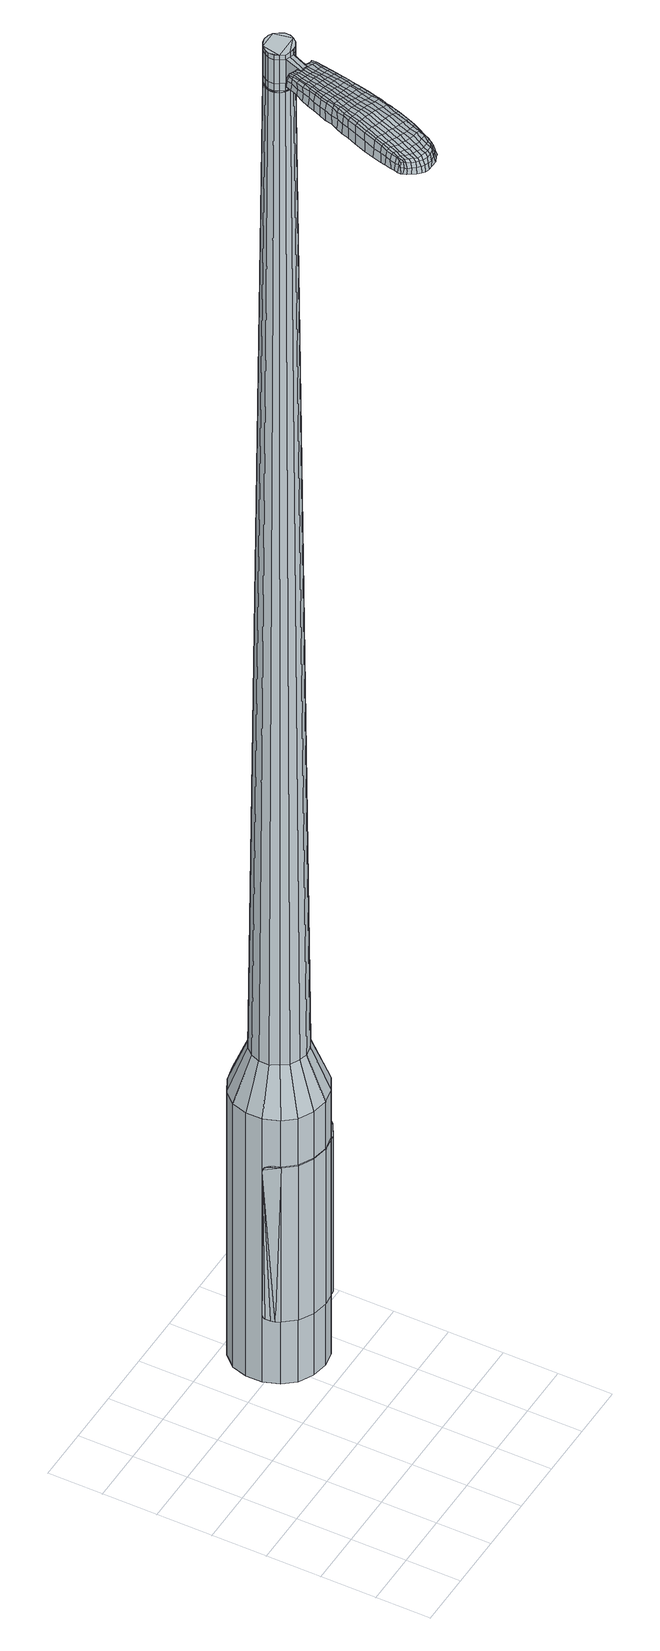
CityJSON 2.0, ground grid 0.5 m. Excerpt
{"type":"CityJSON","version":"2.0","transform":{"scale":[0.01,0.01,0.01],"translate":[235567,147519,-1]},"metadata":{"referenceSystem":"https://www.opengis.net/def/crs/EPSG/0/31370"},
"CityObjects":{
"object1":{"type":"GenericCityObject","attributes":{"cluster":395,"mean_distance_to_centroid":0.15,"new_centroid_x":235568.67,"new_centroid_y":147521.12,"mean_distance_to_camera":8.83,"H1":10.08,"H2":9.49,"Z_final":113.23,"cluster2":-1,"proj_x":235563.32,"proj_y":147519.21,"id_line":65020,"bearing_l":340.37,"distance":5.68,"orientation":"right","G_obj":250.37},"geometry":[{"type":"MultiSurface","lod":"2","boundaries":[[[0,1,2,3]],[[1,4,5,2]],[[4,6,7,5]],[[6,8,9,7]],[[8,10,11,9]],[[10,12,13,11]],[[12,14,15,13]],[[14,16,17,15]],[[16,18,19,17]],[[18,20,21,19]],[[20,22,23,21]],[[22,24,25,23]],[[24,26,27,25]],[[26,28,29,27]],[[28,30,31,29]],[[30,32,33,31]],[[32,34,35,33]],[[34,0,3,35]],[[36,37,38,39]],[[38,40,41,42]],[[41,43,42]],[[42,44,45,46]],[[45,47,46]],[[46,48,49,50]],[[49,51,50]],[[42,46,50,38]],[[50,52,39,38]],[[53,36,39]],[[2,5,7,35]],[[7,9,11,15]],[[11,13,15]],[[15,17,19,23]],[[19,21,23]],[[23,25,27,31]],[[27,29,31]],[[15,23,31,7]],[[31,33,35,7]],[[3,2,35]],[[1,0,54,55]],[[0,34,56,54]],[[34,32,57,56]],[[32,30,58,57]],[[30,28,59,58]],[[28,26,60,59]],[[26,24,61,60]],[[24,22,62,61]],[[22,20,63,62]],[[20,18,64,63]],[[18,16,65,64]],[[16,14,66,65]],[[14,12,67,66]],[[12,10,68,67]],[[10,8,69,68]],[[8,6,70,69]],[[6,4,71,70]],[[4,1,55,71]],[[55,54,72,73]],[[54,56,74,72]],[[56,57,75,74]],[[57,58,76,75]],[[58,59,77,76]],[[59,60,78,77]],[[60,61,79,78]],[[61,62,80,79]],[[62,63,81,80]],[[63,64,82,81]],[[64,65,83,82]],[[65,66,84,83]],[[66,67,85,84]],[[67,68,86,85]],[[68,69,87,86]],[[69,70,88,87]],[[70,71,89,88]],[[71,55,73,89]],[[90,91,92,93]],[[94,95,91,90]],[[96,97,95,94]],[[98,99,97,96]],[[100,101,99,98]],[[102,103,101,100]],[[104,105,103,102]],[[106,107,105,104]],[[108,109,107,106]],[[82,110,109,108]],[[83,111,110,82]],[[84,112,111,83]],[[113,114,112,84]],[[86,115,114,113]],[[116,117,115,86]],[[118,119,117,116]],[[89,120,119,118]],[[93,92,120,89]],[[121,122,123,124]],[[125,121,124,126]],[[127,125,126,128]],[[129,127,128,130]],[[131,129,130,132]],[[133,131,132,134]],[[135,133,134,136]],[[137,135,136,138]],[[139,137,138,140]],[[141,139,140,142]],[[143,141,142,144]],[[145,143,144,146]],[[147,145,146,148]],[[149,147,148,150]],[[151,149,150,152]],[[153,151,152,154]],[[73,72,90,93]],[[72,74,94,90]],[[74,75,96,94]],[[75,76,98,96]],[[76,77,100,98]],[[77,78,102,100]],[[78,79,104,102]],[[79,80,106,104]],[[80,81,108,106]],[[81,82,108]],[[85,113,84]],[[85,86,113]],[[87,116,86]],[[87,88,118,116]],[[88,89,118]],[[73,93,89]],[[155,156,92,91]],[[156,120,92]],[[157,119,120]],[[157,158,117,119]],[[158,115,117]],[[159,114,115]],[[159,112,114]],[[160,109,110]],[[160,161,107,109]],[[161,162,105,107]],[[162,163,103,105]],[[163,164,101,103]],[[164,165,99,101]],[[165,166,97,99]],[[166,167,95,97]],[[167,155,91,95]],[[39,52,153,168]],[[156,155,169,154]],[[53,39,168,122]],[[155,167,123,169]],[[36,53,122,121]],[[167,166,124,123]],[[37,36,121,125]],[[166,165,126,124]],[[38,37,125,127]],[[165,164,128,126]],[[40,38,127,129]],[[164,163,130,128]],[[41,40,129,131]],[[163,162,132,130]],[[43,41,131,133]],[[162,161,134,132]],[[42,43,133,135]],[[161,160,136,134]],[[44,42,135,137]],[[160,110,138,136]],[[45,44,137,139]],[[110,111,140,138]],[[47,45,139,141]],[[111,112,142,140]],[[46,47,141,143]],[[112,159,144,142]],[[48,46,143,145]],[[159,115,146,144]],[[49,48,145,147]],[[115,158,148,146]],[[51,49,147,149]],[[158,157,150,148]],[[50,51,149,151]],[[157,120,152,150]],[[52,50,151,153]],[[120,156,154,152]],[[153,154,170,171]],[[154,169,172,170]],[[169,123,173,172]],[[123,122,174,173]],[[122,168,175,174]],[[168,153,171,175]],[[176,177,178,179]],[[180,176,179,181]],[[176,180,182,183]],[[177,176,183,184]],[[185,186,187,188]],[[189,185,188,190]],[[185,189,191,192]],[[186,185,192,193]],[[194,195,196,197]],[[198,194,197,199]],[[194,198,200,201]],[[195,194,201,202]],[[203,204,205,206]],[[207,203,206,208]],[[203,207,209,210]],[[204,203,210,211]],[[212,213,214,215]],[[216,212,215,217]],[[212,216,218,219]],[[213,212,219,220]],[[221,222,223,224]],[[225,221,224,226]],[[221,225,227,228]],[[222,221,228,229]],[[230,231,232,233]],[[222,230,233,223]],[[230,222,229,234]],[[231,230,234,235]],[[236,237,238,239]],[[231,236,239,232]],[[236,231,235,240]],[[237,236,240,241]],[[242,180,181,243]],[[237,242,243,238]],[[242,237,241,244]],[[180,242,244,182]],[[245,246,247,248]],[[249,245,248,250]],[[245,249,251,252]],[[246,245,252,253]],[[254,255,256,257]],[[246,254,257,247]],[[254,246,253,258]],[[255,254,258,259]],[[260,261,262,263]],[[255,260,263,256]],[[260,255,259,264]],[[261,260,264,265]],[[266,267,268,269]],[[261,266,269,262]],[[266,261,265,270]],[[267,266,270,271]],[[272,177,184,273]],[[267,272,273,268]],[[272,267,271,274]],[[177,272,274,178]],[[275,276,277,278]],[[279,275,278,280]],[[275,279,281,282]],[[276,275,282,283]],[[284,285,286,287]],[[276,284,287,277]],[[284,276,283,288]],[[285,284,288,289]],[[290,291,292,293]],[[285,290,293,286]],[[290,285,289,294]],[[291,290,294,295]],[[296,189,190,297]],[[291,296,297,292]],[[296,291,295,298]],[[189,296,298,191]],[[299,300,301,302]],[[303,299,302,304]],[[299,303,305,306]],[[300,299,306,307]],[[308,309,310,311]],[[300,308,311,301]],[[308,300,307,312]],[[309,308,312,313]],[[314,315,316,317]],[[309,314,317,310]],[[314,309,313,318]],[[315,314,318,319]],[[320,321,322,323]],[[315,320,323,316]],[[320,315,319,324]],[[321,320,324,325]],[[326,186,193,327]],[[321,326,327,322]],[[326,321,325,328]],[[186,326,328,187]],[[329,215,214,330]],[[331,329,330,332]],[[329,331,333,334]],[[215,329,334,217]],[[335,331,332,336]],[[337,335,336,338]],[[335,337,339,340]],[[331,335,340,333]],[[341,337,338,342]],[[343,341,342,344]],[[341,343,345,346]],[[337,341,346,339]],[[347,343,344,348]],[[349,347,348,350]],[[347,349,351,352]],[[343,347,352,345]],[[353,349,350,354]],[[204,353,354,205]],[[353,204,211,355]],[[349,353,355,351]],[[356,357,202,201]],[[358,356,201,200]],[[356,358,359,360]],[[357,356,360,361]],[[362,363,361,360]],[[364,362,360,359]],[[362,364,365,366]],[[363,362,366,367]],[[368,369,367,366]],[[370,368,366,365]],[[368,370,371,372]],[[369,368,372,373]],[[374,375,373,372]],[[376,374,372,371]],[[374,376,209,207]],[[375,374,207,208]],[[377,378,379,380]],[[279,377,380,281]],[[377,279,280,381]],[[378,377,381,382]],[[383,198,199,384]],[[378,383,384,379]],[[383,378,382,385]],[[198,383,385,200]],[[386,387,388,389]],[[225,386,389,227]],[[386,225,226,390]],[[387,386,390,391]],[[392,393,394,395]],[[387,392,395,388]],[[392,387,391,396]],[[393,392,396,397]],[[398,195,202,399]],[[393,398,399,394]],[[398,393,397,400]],[[195,398,400,196]],[[401,402,403,404]],[[183,401,404,184]],[[401,183,182,405]],[[402,401,405,406]],[[407,408,409,410]],[[402,407,410,403]],[[407,402,406,411]],[[408,407,411,412]],[[413,206,205,414]],[[408,413,414,409]],[[413,408,412,415]],[[206,413,415,208]],[[416,417,418,419]],[[188,416,419,190]],[[416,188,187,420]],[[417,416,420,421]],[[422,210,209,423]],[[417,422,423,418]],[[422,417,421,424]],[[210,422,424,211]],[[425,426,427,428]],[[303,425,428,305]],[[425,303,304,429]],[[426,425,429,430]],[[431,216,217,432]],[[426,431,432,427]],[[431,426,430,433]],[[216,431,433,218]],[[434,435,436,437]],[[249,434,437,251]],[[434,249,250,438]],[[435,434,438,439]],[[440,441,442,443]],[[435,440,443,436]],[[440,435,439,444]],[[441,440,444,445]],[[446,213,220,447]],[[441,446,447,442]],[[446,441,445,448]],[[213,446,448,214]],[[449,450,439,438]],[[248,449,438,250]],[[449,248,247,451]],[[450,449,451,452]],[[453,454,445,444]],[[450,453,444,439]],[[453,450,452,455]],[[454,453,455,456]],[[457,330,214,448]],[[454,457,448,445]],[[457,454,456,458]],[[330,457,458,332]],[[459,460,461,462]],[[306,459,462,307]],[[459,306,305,428]],[[460,459,428,427]],[[463,334,333,464]],[[460,463,464,461]],[[463,460,427,432]],[[334,463,432,217]],[[465,466,452,451]],[[257,465,451,247]],[[465,257,256,467]],[[466,465,467,468]],[[469,470,456,455]],[[466,469,455,452]],[[469,466,468,471]],[[470,469,471,472]],[[473,336,332,458]],[[470,473,458,456]],[[473,470,472,474]],[[336,473,474,338]],[[475,476,477,478]],[[312,475,478,313]],[[475,312,307,462]],[[476,475,462,461]],[[479,340,339,480]],[[476,479,480,477]],[[479,476,461,464]],[[340,479,464,333]],[[481,482,468,467]],[[263,481,467,256]],[[481,263,262,483]],[[482,481,483,484]],[[485,486,472,471]],[[482,485,471,468]],[[485,482,484,487]],[[486,485,487,488]],[[489,342,338,474]],[[486,489,474,472]],[[489,486,488,490]],[[342,489,490,344]],[[491,492,493,494]],[[318,491,494,319]],[[491,318,313,478]],[[492,491,478,477]],[[495,346,345,496]],[[492,495,496,493]],[[495,492,477,480]],[[346,495,480,339]],[[497,498,484,483]],[[269,497,483,262]],[[497,269,268,499]],[[498,497,499,500]],[[501,502,488,487]],[[498,501,487,484]],[[501,498,500,503]],[[502,501,503,504]],[[505,348,344,490]],[[502,505,490,488]],[[505,502,504,506]],[[348,505,506,350]],[[507,508,509,510]],[[324,507,510,325]],[[507,324,319,494]],[[508,507,494,493]],[[511,352,351,512]],[[508,511,512,509]],[[511,508,493,496]],[[352,511,496,345]],[[513,514,500,499]],[[273,513,499,268]],[[513,273,184,404]],[[514,513,404,403]],[[515,516,504,503]],[[514,515,503,500]],[[515,514,403,410]],[[516,515,410,409]],[[517,354,350,506]],[[516,517,506,504]],[[517,516,409,414]],[[354,517,414,205]],[[518,519,421,420]],[[328,518,420,187]],[[518,328,325,510]],[[519,518,510,509]],[[520,355,211,424]],[[519,520,424,421]],[[520,519,509,512]],[[355,520,512,351]],[[521,522,382,381]],[[278,521,381,280]],[[521,278,277,523]],[[522,521,523,524]],[[525,358,200,385]],[[522,525,385,382]],[[525,522,524,526]],[[358,525,526,359]],[[527,528,529,530]],[[228,527,530,229]],[[527,228,227,389]],[[528,527,389,388]],[[531,532,533,534]],[[528,531,534,529]],[[531,528,388,395]],[[532,531,395,394]],[[535,357,361,536]],[[532,535,536,533]],[[535,532,394,399]],[[357,535,399,202]],[[537,538,524,523]],[[287,537,523,277]],[[537,287,286,539]],[[538,537,539,540]],[[541,364,359,526]],[[538,541,526,524]],[[541,538,540,542]],[[364,541,542,365]],[[543,544,545,546]],[[234,543,546,235]],[[543,234,229,530]],[[544,543,530,529]],[[547,548,549,550]],[[544,547,550,545]],[[547,544,529,534]],[[548,547,534,533]],[[551,363,367,552]],[[548,551,552,549]],[[551,548,533,536]],[[363,551,536,361]],[[553,554,540,539]],[[293,553,539,286]],[[553,293,292,555]],[[554,553,555,556]],[[557,370,365,542]],[[554,557,542,540]],[[557,554,556,558]],[[370,557,558,371]],[[559,560,561,562]],[[240,559,562,241]],[[559,240,235,546]],[[560,559,546,545]],[[563,564,565,566]],[[560,563,566,561]],[[563,560,545,550]],[[564,563,550,549]],[[567,369,373,568]],[[564,567,568,565]],[[567,564,549,552]],[[369,567,552,367]],[[569,570,556,555]],[[297,569,555,292]],[[569,297,190,419]],[[570,569,419,418]],[[571,376,371,558]],[[570,571,558,556]],[[571,570,418,423]],[[376,571,423,209]],[[572,573,406,405]],[[244,572,405,182]],[[572,244,241,562]],[[573,572,562,561]],[[574,575,412,411]],[[573,574,411,406]],[[574,573,561,566]],[[575,574,566,565]],[[576,375,208,415]],[[575,576,415,412]],[[576,575,565,568]],[[375,576,568,373]],[[577,578,579,580]],[[580,579,581,582]],[[583,581,579,584]],[[584,579,578,585]],[[586,587,588,589]],[[589,588,590,591]],[[592,590,588,593]],[[593,588,587,594]],[[595,596,597,598]],[[598,597,599,600]],[[601,599,597,602]],[[602,597,596,603]],[[604,605,606,607]],[[607,606,608,609]],[[610,608,606,611]],[[611,606,605,612]],[[613,614,615,616]],[[616,615,617,618]],[[619,617,615,620]],[[620,615,614,621]],[[622,623,624,625]],[[625,624,626,627]],[[628,626,624,629]],[[629,624,623,630]],[[631,632,633,634]],[[634,633,623,622]],[[630,623,633,635]],[[635,633,632,636]],[[637,638,639,640]],[[640,639,632,631]],[[636,632,639,641]],[[641,639,638,642]],[[582,581,643,644]],[[644,643,638,637]],[[642,638,643,645]],[[645,643,581,583]],[[646,647,648,649]],[[649,648,650,651]],[[652,650,648,653]],[[653,648,647,654]],[[655,656,657,658]],[[658,657,647,646]],[[654,647,657,659]],[[659,657,656,660]],[[661,662,663,664]],[[664,663,656,655]],[[660,656,663,665]],[[665,663,662,666]],[[667,668,669,670]],[[670,669,662,661]],[[666,662,669,671]],[[671,669,668,672]],[[585,578,673,674]],[[674,673,668,667]],[[672,668,673,675]],[[675,673,578,577]],[[676,677,678,679]],[[679,678,680,681]],[[682,680,678,683]],[[683,678,677,684]],[[685,686,687,688]],[[688,687,677,676]],[[684,677,687,689]],[[689,687,686,690]],[[691,692,693,694]],[[694,693,686,685]],[[690,686,693,695]],[[695,693,692,696]],[[591,590,697,698]],[[698,697,692,691]],[[696,692,697,699]],[[699,697,590,592]],[[700,701,702,703]],[[703,702,704,705]],[[706,704,702,707]],[[707,702,701,708]],[[709,710,711,712]],[[712,711,701,700]],[[708,701,711,713]],[[713,711,710,714]],[[715,716,717,718]],[[718,717,710,709]],[[714,710,717,719]],[[719,717,716,720]],[[721,722,723,724]],[[724,723,716,715]],[[720,716,723,725]],[[725,723,722,726]],[[594,587,727,728]],[[728,727,722,721]],[[726,722,727,729]],[[729,727,587,586]],[[613,616,730,731]],[[731,730,732,733]],[[734,732,730,174]],[[174,730,616,618]],[[733,732,735,736]],[[736,735,737,738]],[[739,737,735,740]],[[740,735,732,734]],[[738,737,741,742]],[[742,741,743,744]],[[745,743,741,746]],[[746,741,737,739]],[[744,743,747,748]],[[748,747,749,750]],[[751,749,747,752]],[[752,747,743,745]],[[750,749,753,754]],[[754,753,605,604]],[[612,605,753,755]],[[755,753,749,751]],[[603,756,757,602]],[[602,757,758,601]],[[759,758,757,760]],[[760,757,756,761]],[[761,762,763,760]],[[760,763,764,759]],[[765,764,763,766]],[[766,763,762,767]],[[767,768,769,766]],[[766,769,770,765]],[[771,770,769,772]],[[772,769,768,773]],[[773,774,775,772]],[[772,775,776,771]],[[610,776,775,608]],[[608,775,774,609]],[[777,778,779,780]],[[780,779,680,682]],[[681,680,779,781]],[[781,779,778,782]],[[600,599,783,784]],[[784,783,778,777]],[[782,778,783,785]],[[785,783,599,601]],[[786,787,788,789]],[[789,788,626,628]],[[627,626,788,790]],[[790,788,787,791]],[[792,793,794,795]],[[795,794,787,786]],[[791,787,794,796]],[[796,794,793,797]],[[603,596,798,799]],[[799,798,793,792]],[[797,793,798,800]],[[800,798,596,595]],[[801,802,803,804]],[[804,803,584,585]],[[583,584,803,805]],[[805,803,802,806]],[[807,808,809,810]],[[810,809,802,801]],[[806,802,809,811]],[[811,809,808,812]],[[604,607,813,814]],[[814,813,808,807]],[[812,808,813,815]],[[815,813,607,609]],[[816,817,818,819]],[[819,818,589,591]],[[586,589,818,820]],[[820,818,817,821]],[[610,611,822,823]],[[823,822,817,816]],[[821,817,822,824]],[[824,822,611,612]],[[825,826,827,828]],[[828,827,704,706]],[[705,704,827,829]],[[829,827,826,830]],[[618,617,831,832]],[[832,831,826,825]],[[830,826,831,833]],[[833,831,617,619]],[[834,835,650,836]],[[836,650,652]],[[651,650,837]],[[650,835,837]],[[838,839,840,841]],[[841,840,835,834]],[[837,835,840,842]],[[842,840,839,843]],[[621,614,844,845]],[[845,844,839,838]],[[843,839,844,846]],[[846,844,614,613]],[[847,848,837]],[[837,848,649,651]],[[646,649,848,849]],[[849,848,847,850]],[[843,851,852,842]],[[842,852,847,837]],[[850,847,852,853]],[[853,852,851,854]],[[613,731,171,846]],[[846,171,851,843]],[[854,851,171,855]],[[855,171,731,733]],[[856,857,858,859]],[[859,858,707,708]],[[706,707,858,828]],[[828,858,857,825]],[[734,174,860,861]],[[861,860,857,856]],[[825,857,860,832]],[[832,860,174,618]],[[850,862,863,849]],[[849,863,658,646]],[[655,658,863,864]],[[864,863,862,865]],[[854,866,867,853]],[[853,867,862,850]],[[865,862,867,868]],[[868,867,866,869]],[[733,736,870,855]],[[855,870,866,854]],[[869,866,870,871]],[[871,870,736,738]],[[872,873,874,875]],[[875,874,713,714]],[[708,713,874,859]],[[859,874,873,856]],[[739,740,876,877]],[[877,876,873,872]],[[856,873,876,861]],[[861,876,740,734]],[[865,878,879,864]],[[864,879,664,655]],[[661,664,879,880]],[[880,879,878,881]],[[869,882,883,868]],[[868,883,878,865]],[[881,878,883,884]],[[884,883,882,885]],[[738,742,886,871]],[[871,886,882,869]],[[885,882,886,887]],[[887,886,742,744]],[[888,889,890,891]],[[891,890,719,720]],[[714,719,890,875]],[[875,890,889,872]],[[745,746,892,893]],[[893,892,889,888]],[[872,889,892,877]],[[877,892,746,739]],[[881,894,895,880]],[[880,895,670,661]],[[667,670,895,896]],[[896,895,894,897]],[[885,898,899,884]],[[884,899,894,881]],[[897,894,899,900]],[[900,899,898,901]],[[744,748,902,887]],[[887,902,898,885]],[[901,898,902,903]],[[903,902,748,750]],[[904,905,906,907]],[[907,906,725,726]],[[720,725,906,891]],[[891,906,905,888]],[[751,752,908,909]],[[909,908,905,904]],[[888,905,908,893]],[[893,908,752,745]],[[897,910,911,896]],[[896,911,674,667]],[[585,674,911,804]],[[804,911,910,801]],[[901,912,913,900]],[[900,913,910,897]],[[801,910,913,810]],[[810,913,912,807]],[[750,754,914,903]],[[903,914,912,901]],[[807,912,914,814]],[[814,914,754,604]],[[821,915,916,820]],[[820,916,729,586]],[[726,729,916,907]],[[907,916,915,904]],[[612,755,917,824]],[[824,917,915,821]],[[904,915,917,909]],[[909,917,755,751]],[[782,918,919,781]],[[781,919,679,681]],[[676,679,919,920]],[[920,919,918,921]],[[601,758,922,785]],[[785,922,918,782]],[[921,918,922,923]],[[923,922,758,759]],[[924,925,926,927]],[[927,926,629,630]],[[628,629,926,789]],[[789,926,925,786]],[[928,929,930,931]],[[931,930,925,924]],[[786,925,930,795]],[[795,930,929,792]],[[761,756,932,933]],[[933,932,929,928]],[[792,929,932,799]],[[799,932,756,603]],[[921,934,935,920]],[[920,935,688,676]],[[685,688,935,936]],[[936,935,934,937]],[[759,764,938,923]],[[923,938,934,921]],[[937,934,938,939]],[[939,938,764,765]],[[940,941,942,943]],[[943,942,635,636]],[[630,635,942,927]],[[927,942,941,924]],[[944,945,946,947]],[[947,946,941,940]],[[924,941,946,931]],[[931,946,945,928]],[[767,762,948,949]],[[949,948,945,944]],[[928,945,948,933]],[[933,948,762,761]],[[937,950,951,936]],[[936,951,694,685]],[[691,694,951,952]],[[952,951,950,953]],[[765,770,954,939]],[[939,954,950,937]],[[953,950,954,955]],[[955,954,770,771]],[[956,957,958,959]],[[959,958,641,642]],[[636,641,958,943]],[[943,958,957,940]],[[960,961,962,963]],[[963,962,957,956]],[[940,957,962,947]],[[947,962,961,944]],[[773,768,964,965]],[[965,964,961,960]],[[944,961,964,949]],[[949,964,768,767]],[[953,966,967,952]],[[952,967,698,691]],[[591,698,967,819]],[[819,967,966,816]],[[771,776,968,955]],[[955,968,966,953]],[[816,966,968,823]],[[823,968,776,610]],[[806,969,970,805]],[[805,970,645,583]],[[642,645,970,959]],[[959,970,969,956]],[[812,971,972,811]],[[811,972,969,806]],[[956,969,972,963]],[[963,972,971,960]],[[609,774,973,815]],[[815,973,971,812]],[[960,971,973,965]],[[965,973,774,773]],[[577,580,179,178]],[[580,582,181,179]],[[592,593,192,191]],[[593,594,193,192]],[[595,598,197,196]],[[598,600,199,197]],[[619,620,219,218]],[[620,621,220,219]],[[622,625,224,223]],[[625,627,226,224]],[[631,634,233,232]],[[634,622,223,233]],[[637,640,239,238]],[[640,631,232,239]],[[582,644,243,181]],[[644,637,238,243]],[[652,653,252,251]],[[653,654,253,252]],[[654,659,258,253]],[[659,660,259,258]],[[660,665,264,259]],[[665,666,265,264]],[[666,671,270,265]],[[671,672,271,270]],[[672,675,274,271]],[[675,577,178,274]],[[682,683,282,281]],[[683,684,283,282]],[[684,689,288,283]],[[689,690,289,288]],[[690,695,294,289]],[[695,696,295,294]],[[696,699,298,295]],[[699,592,191,298]],[[700,703,302,301]],[[703,705,304,302]],[[709,712,311,310]],[[712,700,301,311]],[[715,718,317,316]],[[718,709,310,317]],[[721,724,323,322]],[[724,715,316,323]],[[594,728,327,193]],[[728,721,322,327]],[[777,780,380,379]],[[780,682,281,380]],[[600,784,384,199]],[[784,777,379,384]],[[627,790,390,226]],[[790,791,391,390]],[[791,796,396,391]],[[796,797,397,396]],[[797,800,400,397]],[[800,595,196,400]],[[705,829,429,304]],[[829,830,430,429]],[[830,833,433,430]],[[833,619,218,433]],[[834,836,437,436]],[[836,652,251,437]],[[838,841,443,442]],[[841,834,436,443]],[[621,845,447,220]],[[845,838,442,447]],[[974,975,976,977]],[[978,979,977,976]],[[980,981,982,983]],[[984,985,986,987]],[[975,988,989,976]],[[990,978,976,989]],[[991,980,983,992]],[[993,994,985,984]],[[988,995,996,989]],[[996,997,990,989]],[[998,991,992,999]],[[1000,994,993,1001]],[[995,1002,1003,996]],[[1003,1004,997,996]],[[1005,998,999,1006]],[[1007,1000,1001,1008]],[[1009,1010,1011,1012]],[[1013,1014,1010,1009]],[[1013,1015,1016,1014]],[[1015,1017,1018,1016]],[[1019,1020,1021,1022]],[[1023,1024,1020,1019]],[[1025,1026,1024,1023]],[[1027,1028,1026,1025]],[[1022,1011,1010,1019]],[[1019,1010,1014,1023]],[[1014,1016,1025,1023]],[[1016,1018,1027,1025]],[[983,982,979,978]],[[992,983,978,990]],[[997,999,992,990]],[[1004,1006,999,997]],[[984,987,981,980]],[[993,984,980,991]],[[1001,993,991,998]],[[1008,1001,998,1005]],[[985,1009,1012,986]],[[994,1013,1009,985]],[[1015,1013,994,1000]],[[1017,1015,1000,1007]],[[1029,1030,1031,1032]],[[1031,1033,1034,1035]],[[1031,1035,1036,1037]],[[1031,1037,1032]],[[1038,1029,1032,1039]],[[1040,1039,1032,1041]],[[1042,1041,1032]],[[1043,1031,1030,1044]],[[1045,1043,1044,1046]],[[1047,1045,1046,1048]],[[1049,1047,1048,1050]],[[1051,1049,1050,1052]],[[1052,1053,1054,1055]],[[1052,1055,1056,1057]],[[1052,1057,1058,1059]],[[1058,1060,1061,1062]],[[1058,1062,1063,1064]],[[1058,1064,1059]],[[1052,1059,1051]],[[1065,1066,1030,1029]],[[1067,1068,1033,1031]],[[1069,1070,1042,1032]],[[1066,1071,1044,1030]],[[1072,1067,1031,1043]],[[1071,1073,1046,1044]],[[1074,1072,1043,1045]],[[1073,1075,1048,1046]],[[1076,1074,1045,1047]],[[1075,1077,1050,1048]],[[1078,1076,1047,1049]],[[1077,1079,1052,1050]],[[1080,1078,1049,1051]],[[1079,1081,1053,1052]],[[1082,1083,1060,1058]],[[1084,1080,1051,1059]],[[1054,1053,1081,1085]],[[1055,1054,1085,1086]],[[1056,1055,1086,1087]],[[1057,1056,1087,1088]],[[1058,1057,1088,1082]],[[1089,1065,1029,1038]],[[1090,1089,1038,1039]],[[1091,1090,1039,1040]],[[1092,1091,1040,1041]],[[1070,1092,1041,1042]],[[1034,1033,1068,1093]],[[1061,1060,1083,1094]],[[1035,1034,1093,1095]],[[1036,1035,1095,1096]],[[1037,1036,1096,1097]],[[1032,1037,1097,1069]],[[1062,1061,1094,1098]],[[1063,1062,1098,1099]],[[1064,1063,1099,1100]],[[1059,1064,1100,1084]]]}]}
},
"vertices":[
[154,170,384],[141,177,384],[141,177,96],[154,170,96],[132,188,384],[132,188,96],[127,202,384],[127,202,96],[127,217,384],[127,217,96],[131,231,384],[131,231,96],[141,242,384],[141,242,96],[154,249,384],[154,249,96],[168,252,384],[168,252,96],[182,250,384],[182,250,96],[195,242,384],[195,242,96],[205,231,384],[205,231,96],[210,217,384],[210,217,96],[210,203,384],[210,203,96],[205,189,384],[205,189,96],[196,177,384],[196,177,96],[183,170,384],[183,170,96],[169,167,384],[169,167,96],[173,197,1524],[177,199,1524],[180,203,1524],[164,197,1524],[182,207,1524],[182,212,1524],[177,220,1524],[180,216,1524],[173,222,1524],[168,223,1524],[160,220,1524],[164,222,1524],[157,216,1524],[155,212,1524],[157,203,1524],[155,207,1524],[160,199,1524],[168,196,1524],[160,186,429],[152,190,429],[168,184,429],[177,186,429],[185,190,429],[190,197,429],[193,205,429],[193,214,429],[190,222,429],[184,229,429],[177,233,429],[168,235,429],[160,233,429],[152,229,429],[146,222,429],[143,214,429],[143,205,429],[147,197,429],[164,197,1483],[160,199,1483],[168,196,1483],[173,197,1483],[177,199,1483],[180,203,1483],[182,207,1483],[182,212,1483],[180,216,1483],[177,220,1483],[173,222,1483],[168,223,1483],[164,222,1483],[160,220,1483],[157,216,1483],[155,212,1483],[155,207,1483],[157,203,1483],[164,198,1483],[164,198,1485],[160,200,1485],[160,200,1483],[168,197,1483],[168,197,1485],[173,198,1483],[173,198,1485],[177,200,1483],[177,200,1485],[179,203,1483],[179,203,1485],[181,207,1483],[181,207,1485],[181,212,1483],[181,212,1485],[179,216,1483],[179,216,1485],[176,220,1483],[176,220,1485],[173,222,1485],[168,223,1485],[164,222,1485],[160,219,1483],[160,219,1485],[157,216,1485],[156,212,1483],[156,212,1485],[156,207,1483],[156,207,1485],[157,203,1485],[173,197,1519],[168,196,1519],[168,196,1493],[173,197,1493],[177,199,1519],[177,199,1493],[180,203,1519],[180,203,1493],[182,207,1519],[182,207,1493],[182,212,1519],[182,212,1493],[180,216,1519],[180,216,1493],[177,220,1519],[177,220,1493],[173,222,1519],[173,222,1493],[168,223,1519],[168,223,1493],[164,222,1519],[164,222,1493],[160,220,1519],[160,220,1493],[157,216,1519],[157,216,1493],[155,212,1519],[155,212,1493],[155,207,1519],[155,207,1493],[157,203,1519],[157,203,1493],[160,199,1519],[160,199,1493],[164,197,1485],[160,199,1485],[155,207,1485],[155,212,1485],[160,220,1485],[177,220,1485],[180,216,1485],[182,212,1485],[182,207,1485],[180,203,1485],[177,199,1485],[173,197,1485],[168,196,1485],[164,197,1519],[164,197,1493],[154,180,1513],[154,180,1518],[157,179,1513],[161,178,1513],[161,178,1518],[157,179,1518],[114,116,1519],[117,123,1518],[115,122,1509],[112,115,1510],[111,108,1519],[109,107,1510],[113,109,1526],[116,117,1525],[119,123,1525],[150,103,1519],[152,110,1518],[151,111,1525],[149,104,1525],[148,95,1519],[147,96,1526],[149,93,1510],[151,101,1510],[153,108,1509],[109,40,1519],[106,41,1519],[105,40,1513],[109,39,1513],[113,39,1519],[113,39,1513],[114,41,1524],[110,41,1524],[106,43,1524],[134,110,1530],[136,117,1529],[133,118,1529],[131,111,1530],[131,101,1531],[128,102,1531],[135,100,1530],[138,108,1530],[140,115,1529],[161,186,1512],[158,187,1512],[158,185,1517],[160,185,1517],[164,185,1512],[163,184,1517],[164,184,1506],[161,185,1506],[158,186,1506],[96,60,1519],[96,63,1519],[95,63,1512],[94,60,1512],[95,58,1518],[94,57,1512],[96,58,1522],[97,60,1523],[98,63,1524],[97,68,1519],[99,73,1519],[97,73,1512],[96,67,1512],[99,68,1524],[100,73,1525],[101,79,1519],[103,86,1519],[101,86,1511],[99,78,1511],[102,79,1526],[105,87,1526],[107,97,1519],[105,96,1510],[109,98,1526],[143,184,1513],[140,177,1513],[141,178,1518],[144,184,1517],[145,189,1512],[146,188,1516],[144,189,1506],[142,184,1507],[139,177,1507],[137,170,1514],[134,163,1515],[136,164,1520],[138,171,1519],[135,170,1507],[132,163,1507],[131,157,1515],[128,150,1516],[130,150,1522],[133,157,1521],[129,156,1508],[126,149,1508],[125,143,1517],[122,136,1517],[124,136,1524],[127,143,1523],[123,142,1508],[121,135,1509],[120,129,1518],[121,130,1524],[118,129,1509],[129,47,1519],[130,50,1519],[129,51,1524],[128,48,1523],[128,45,1518],[127,46,1522],[128,44,1512],[130,46,1512],[131,49,1512],[133,55,1519],[135,60,1519],[134,61,1525],[131,55,1524],[133,53,1512],[136,58,1512],[137,65,1519],[140,73,1519],[139,74,1526],[136,66,1526],[138,64,1511],[141,71,1511],[144,84,1519],[143,85,1526],[145,82,1510],[171,174,1513],[169,167,1513],[170,165,1507],[172,173,1507],[173,179,1512],[173,178,1506],[172,179,1516],[171,175,1517],[168,168,1518],[167,159,1514],[165,152,1515],[166,151,1507],[168,158,1507],[166,161,1519],[164,153,1520],[163,145,1515],[161,138,1516],[162,136,1508],[164,143,1508],[162,146,1521],[160,139,1522],[159,131,1517],[157,124,1517],[158,122,1509],[160,129,1508],[158,132,1523],[156,125,1524],[155,117,1518],[156,115,1509],[153,118,1524],[159,180,1519],[156,180,1519],[156,172,1520],[154,173,1520],[159,171,1520],[161,179,1519],[154,165,1522],[151,166,1522],[151,158,1523],[149,159,1523],[154,157,1523],[157,164,1521],[149,151,1524],[146,152,1524],[146,144,1525],[144,145,1525],[149,143,1525],[152,150,1524],[144,137,1526],[141,138,1526],[141,130,1527],[138,131,1527],[145,129,1527],[147,136,1526],[139,123,1528],[136,125,1528],[142,122,1528],[111,44,1527],[107,45,1527],[115,44,1526],[116,48,1527],[112,48,1528],[109,50,1528],[114,54,1529],[111,56,1529],[119,54,1528],[121,60,1530],[117,61,1530],[113,63,1530],[119,68,1531],[116,69,1531],[123,67,1530],[126,76,1531],[122,77,1531],[119,78,1531],[127,89,1531],[123,90,1531],[131,88,1531],[126,43,1518],[123,42,1519],[124,41,1513],[127,42,1513],[126,45,1523],[123,44,1523],[118,40,1519],[119,39,1513],[119,42,1524],[96,55,1518],[96,52,1518],[97,54,1523],[97,56,1523],[94,55,1513],[95,52,1513],[98,49,1519],[100,46,1519],[101,47,1524],[99,50,1523],[97,49,1513],[99,45,1513],[103,43,1519],[103,45,1524],[102,42,1513],[117,116,1528],[119,115,1528],[122,122,1528],[120,123,1527],[114,108,1528],[116,107,1529],[122,114,1529],[125,113,1530],[127,120,1529],[124,121,1528],[119,106,1529],[122,105,1530],[128,112,1530],[130,119,1529],[125,103,1531],[148,105,1528],[146,106,1529],[143,97,1529],[145,97,1528],[150,112,1527],[148,113,1528],[142,107,1529],[139,98,1530],[144,114,1528],[172,182,1512],[170,182,1512],[169,181,1517],[171,181,1517],[173,180,1506],[171,181,1506],[167,183,1512],[166,182,1517],[167,182,1506],[147,191,1512],[149,190,1512],[148,190,1506],[146,190,1506],[147,189,1517],[149,189,1517],[151,189,1512],[153,188,1512],[153,188,1506],[150,189,1506],[151,188,1517],[153,187,1517],[156,188,1512],[155,187,1506],[156,186,1517],[145,184,1519],[147,184,1519],[143,177,1520],[144,177,1520],[149,183,1519],[151,182,1519],[146,176,1520],[149,175,1520],[154,181,1519],[151,174,1520],[169,176,1519],[168,176,1519],[165,169,1520],[167,168,1520],[165,177,1519],[162,170,1520],[140,170,1521],[141,170,1521],[137,164,1522],[139,163,1522],[144,169,1521],[146,168,1521],[141,162,1522],[143,161,1523],[149,167,1522],[146,160,1523],[165,161,1521],[163,162,1521],[161,155,1522],[163,154,1522],[160,163,1521],[158,156,1522],[134,157,1523],[136,156,1523],[131,150,1524],[133,149,1524],[138,155,1523],[141,154,1524],[135,148,1525],[138,147,1525],[143,153,1524],[141,146,1525],[161,147,1523],[159,148,1523],[157,141,1524],[159,140,1524],[155,149,1524],[153,142,1525],[128,143,1525],[130,142,1525],[126,136,1526],[127,136,1526],[133,141,1526],[135,140,1526],[130,135,1527],[133,134,1527],[138,139,1526],[136,133,1527],[156,133,1525],[154,134,1525],[152,127,1526],[154,126,1526],[151,135,1526],[149,128,1527],[123,130,1527],[125,129,1527],[127,128,1527],[130,127,1528],[133,126,1528],[152,119,1527],[150,120,1527],[146,121,1528],[126,47,1525],[124,46,1525],[128,50,1526],[125,49,1526],[120,44,1526],[121,48,1527],[97,58,1525],[98,56,1525],[99,60,1526],[98,62,1525],[100,53,1525],[102,50,1526],[103,54,1527],[101,57,1526],[104,47,1526],[106,52,1527],[130,55,1526],[128,54,1527],[132,61,1527],[130,60,1528],[123,54,1528],[126,60,1529],[100,67,1526],[101,65,1527],[103,71,1528],[101,72,1527],[102,62,1527],[105,60,1528],[107,66,1529],[105,69,1528],[108,57,1528],[110,64,1530],[135,67,1528],[132,66,1529],[138,74,1528],[135,74,1529],[128,67,1529],[131,75,1530],[103,78,1528],[105,77,1528],[107,85,1529],[106,86,1528],[107,75,1529],[109,73,1530],[113,81,1530],[110,83,1530],[113,71,1530],[116,80,1531],[141,85,1529],[139,86,1529],[135,87,1530],[110,97,1528],[112,96,1529],[114,94,1530],[117,93,1530],[120,91,1531],[117,121,1509],[119,122,1518],[116,115,1518],[114,115,1509],[113,107,1519],[111,107,1510],[115,108,1525],[118,116,1525],[120,122,1525],[149,112,1525],[151,110,1518],[148,104,1518],[147,105,1525],[146,95,1519],[145,97,1525],[147,94,1510],[149,102,1509],[152,109,1509],[106,42,1513],[107,43,1519],[110,42,1519],[109,41,1513],[113,42,1519],[113,41,1513],[114,43,1524],[110,43,1524],[107,44,1524],[133,117,1528],[136,116,1528],[134,109,1529],[131,110,1529],[131,101,1529],[128,102,1529],[134,100,1529],[137,108,1529],[139,115,1528],[157,184,1516],[158,184,1512],[160,184,1512],[160,183,1516],[163,183,1512],[162,182,1516],[163,182,1506],[160,183,1506],[157,184,1506],[97,62,1512],[98,63,1519],[98,60,1518],[96,59,1512],[97,58,1518],[96,57,1512],[98,58,1522],[99,60,1523],[100,63,1523],[99,72,1512],[101,73,1519],[99,67,1519],[98,67,1512],[101,67,1524],[102,73,1525],[103,85,1511],[105,86,1519],[102,78,1519],[101,78,1511],[104,79,1525],[106,86,1526],[109,97,1519],[107,96,1510],[110,97,1526],[143,177,1518],[142,176,1513],[145,183,1513],[146,183,1517],[147,188,1512],[147,187,1515],[146,187,1506],[143,183,1506],[140,176,1507],[137,163,1520],[136,163,1514],[139,169,1514],[140,170,1519],[137,169,1507],[134,162,1507],[132,149,1522],[130,149,1516],[133,156,1515],[134,156,1521],[131,155,1508],[128,148,1508],[126,136,1523],[124,135,1517],[127,142,1516],[129,142,1522],[125,141,1508],[122,135,1508],[121,129,1517],[123,129,1524],[120,128,1509],[128,52,1523],[129,51,1519],[127,48,1518],[126,49,1523],[126,47,1518],[126,47,1522],[127,45,1512],[128,47,1512],[130,50,1512],[132,62,1525],[133,61,1519],[131,55,1519],[130,56,1524],[132,54,1512],[134,59,1512],[137,75,1526],[138,73,1519],[135,66,1519],[134,67,1525],[136,64,1511],[139,72,1511],[142,84,1519],[141,86,1526],[143,83,1510],[168,166,1507],[167,167,1513],[169,174,1513],[170,173,1506],[171,179,1512],[171,178,1506],[170,179,1515],[169,175,1517],[167,168,1518],[164,151,1507],[163,153,1514],[165,160,1514],[166,158,1507],[164,161,1519],[162,154,1520],[160,137,1508],[159,138,1516],[161,145,1515],[162,144,1508],[160,147,1521],[158,140,1522],[156,123,1508],[155,124,1517],[157,131,1516],[158,130,1508],[156,133,1522],[154,126,1523],[153,117,1517],[154,116,1509],[152,119,1524],[158,179,1518],[156,179,1518],[156,172,1519],[154,173,1519],[159,171,1519],[153,165,1520],[151,166,1520],[151,158,1521],[148,159,1521],[154,157,1521],[156,164,1520],[149,151,1523],[146,152,1523],[146,144,1524],[143,145,1524],[149,143,1524],[151,150,1523],[144,137,1525],[141,138,1525],[141,130,1526],[138,131,1526],[144,129,1526],[147,136,1525],[139,123,1527],[136,124,1527],[142,122,1527],[108,47,1526],[111,45,1526],[115,45,1525],[116,49,1526],[112,49,1526],[109,50,1526],[111,56,1528],[115,55,1528],[118,54,1527],[121,61,1528],[117,62,1529],[114,63,1529],[116,70,1530],[119,68,1530],[123,68,1529],[126,76,1530],[122,77,1530],[119,78,1530],[123,90,1530],[127,89,1530],[130,88,1530],[123,43,1513],[123,44,1518],[125,45,1518],[126,44,1512],[125,47,1523],[122,45,1523],[118,43,1519],[118,42,1513],[118,44,1523],[99,54,1523],[98,53,1518],[97,56,1518],[99,57,1523],[96,55,1512],[97,53,1512],[102,49,1523],[101,47,1519],[100,50,1519],[100,51,1523],[99,50,1513],[101,47,1513],[104,45,1519],[104,46,1524],[103,44,1513],[122,122,1527],[120,115,1527],[119,116,1527],[121,122,1526],[116,108,1527],[117,107,1528],[128,119,1528],[125,113,1528],[122,114,1528],[125,121,1527],[119,106,1528],[122,104,1529],[128,112,1529],[130,118,1528],[125,103,1529],[142,97,1528],[145,106,1527],[147,105,1527],[144,97,1527],[149,112,1526],[147,113,1527],[141,107,1528],[138,98,1528],[144,114,1527],[169,179,1516],[170,180,1512],[171,180,1512],[170,179,1516],[171,179,1506],[170,179,1506],[166,181,1512],[166,181,1516],[167,180,1506],[147,187,1506],[148,188,1512],[146,188,1506],[148,187,1516],[152,186,1506],[153,186,1512],[150,187,1512],[149,187,1506],[150,186,1516],[153,185,1516],[155,185,1512],[155,185,1506],[155,184,1516],[147,183,1518],[146,183,1518],[143,176,1519],[144,176,1519],[151,181,1518],[149,182,1518],[146,175,1519],[149,175,1519],[151,174,1519],[165,169,1519],[167,175,1518],[168,175,1518],[166,168,1519],[164,176,1518],[162,170,1519],[141,169,1520],[141,170,1520],[138,163,1521],[139,162,1521],[146,168,1520],[144,168,1520],[141,162,1521],[143,161,1521],[149,167,1520],[146,160,1521],[161,154,1521],[163,161,1520],[164,161,1520],[162,154,1521],[160,163,1520],[157,156,1521],[136,155,1522],[135,156,1522],[132,149,1523],[133,149,1523],[141,154,1522],[138,155,1522],[135,148,1523],[138,147,1524],[143,153,1523],[141,146,1524],[156,140,1523],[158,147,1522],[159,147,1522],[157,140,1523],[155,149,1522],[153,141,1523],[130,142,1524],[129,142,1524],[127,135,1525],[128,135,1525],[135,140,1525],[133,141,1524],[130,134,1525],[133,133,1526],[138,139,1525],[136,132,1526],[152,126,1525],[154,133,1524],[155,133,1524],[153,126,1525],[150,134,1524],[148,128,1525],[125,128,1526],[124,129,1526],[130,126,1527],[127,127,1526],[133,125,1527],[149,119,1526],[151,119,1526],[146,121,1526],[123,47,1524],[125,48,1524],[127,51,1525],[125,50,1525],[119,46,1525],[121,49,1525],[100,60,1525],[100,56,1524],[99,59,1524],[100,62,1525],[104,54,1526],[103,51,1525],[101,54,1524],[102,57,1525],[105,48,1525],[106,52,1526],[127,55,1526],[129,56,1526],[131,62,1526],[129,61,1527],[123,55,1526],[125,61,1527],[104,71,1527],[102,65,1526],[101,67,1526],[103,72,1526],[108,66,1528],[106,60,1527],[103,62,1526],[106,69,1527],[108,58,1527],[111,65,1528],[132,67,1527],[133,67,1527],[136,75,1527],[134,75,1528],[128,67,1528],[130,75,1529],[108,85,1528],[106,77,1527],[105,78,1527],[107,86,1527],[113,81,1529],[110,73,1529],[108,75,1528],[110,83,1528],[113,71,1529],[116,79,1530],[138,86,1528],[140,86,1528],[134,87,1529],[112,96,1528],[111,97,1528],[117,93,1529],[115,94,1529],[120,91,1530],[146,188,1508],[152,186,1508],[140,155,1509],[133,158,1509],[132,135,1510],[124,138,1510],[118,98,1512],[110,101,1512],[116,118,1511],[124,115,1511],[112,81,1513],[108,68,1514],[100,71,1514],[103,84,1513],[159,183,1508],[148,153,1509],[140,132,1510],[127,95,1512],[133,112,1511],[121,78,1513],[116,65,1514],[165,181,1508],[155,150,1509],[148,129,1510],[136,92,1512],[142,109,1511],[125,62,1514],[130,75,1513],[171,179,1508],[162,147,1509],[157,127,1510],[145,89,1512],[151,106,1511],[133,59,1514],[139,72,1513],[104,56,1514],[104,51,1514],[97,53,1514],[96,58,1514],[112,53,1514],[110,48,1514],[120,50,1514],[117,46,1514],[128,47,1514],[124,44,1514],[105,45,1515],[107,41,1515],[106,42,1515],[101,47,1515],[109,44,1515],[108,41,1515],[113,42,1515],[109,41,1515],[117,41,1515],[110,40,1515],[199,179,334],[196,176,334],[196,176,165],[205,187,171],[199,179,165],[201,182,165],[203,184,166],[204,185,167],[205,186,169],[201,182,334],[203,184,333],[204,185,332],[205,186,331],[205,187,328],[183,168,165],[183,168,334],[168,166,165],[168,166,334],[153,169,165],[153,169,334],[140,176,165],[140,176,334],[131,187,165],[131,187,334],[129,191,334],[128,195,334],[127,197,333],[126,199,332],[125,200,331],[125,201,328],[129,191,165],[125,201,171],[125,200,169],[126,199,167],[127,197,166],[128,195,165],[196,181,334],[194,178,334],[194,178,165],[196,181,165],[203,188,171],[203,188,328],[182,171,334],[182,171,165],[168,169,334],[168,169,165],[154,171,334],[154,171,165],[142,178,334],[142,178,165],[133,188,334],[133,188,165],[132,192,334],[128,202,328],[128,202,171],[132,192,165],[130,196,334],[129,198,333],[128,200,332],[128,201,331],[199,183,334],[200,186,333],[202,187,332],[203,188,331],[199,183,165],[128,201,169],[200,186,166],[202,187,167],[203,188,169],[128,200,167],[129,198,166],[130,196,165]
]}
